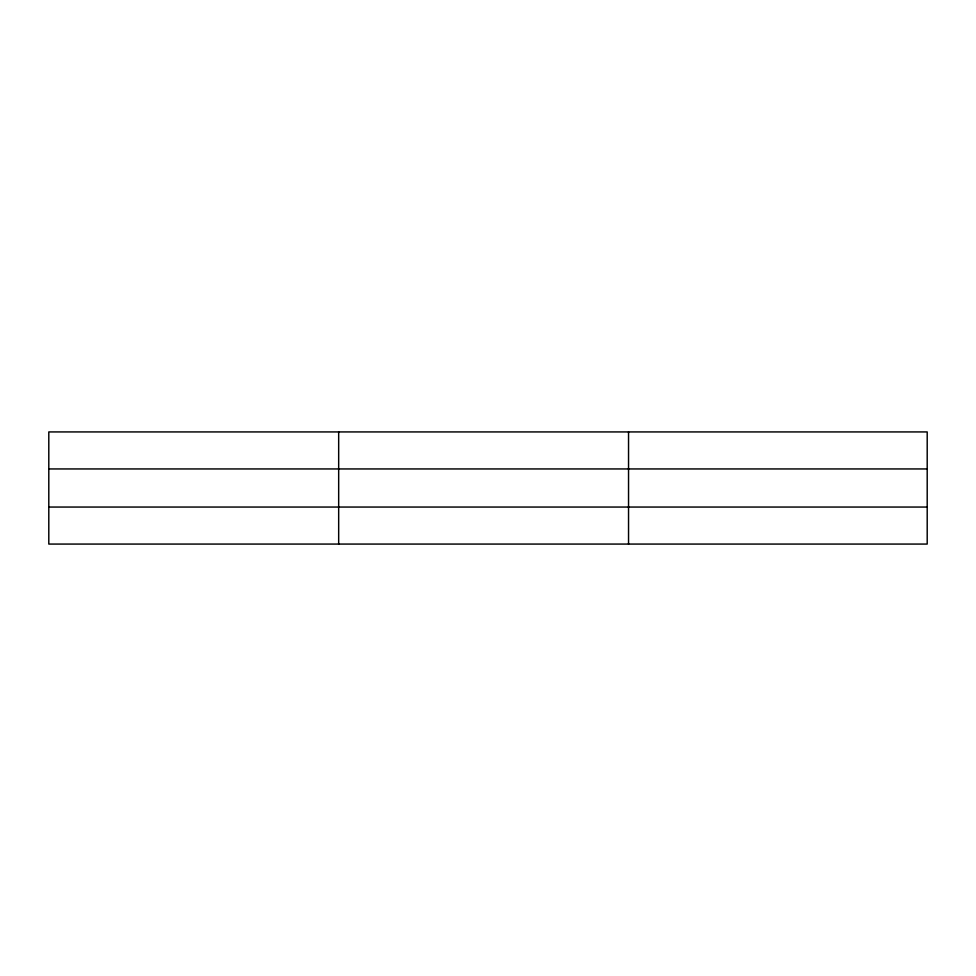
<?xml version="1.0" encoding="UTF-8"?>
<svg xmlns="http://www.w3.org/2000/svg" width="976" height="976" viewBox="0 0 976 976"><rect width="100%" height="100%" fill="white"/><g stroke="black" fill="none" stroke-linecap="round" stroke-linejoin="round"><path stroke-width="1.46" d="M338.672 544.071L338.672 431.929M628.544 544.071L628.544 431.929M927.2 507.056L927.2 544.071L48.8 544.071L48.8 431.929L927.2 431.929L927.2 507.056L48.8 507.056M48.8 468.944L927.2 468.944"/></g></svg>
